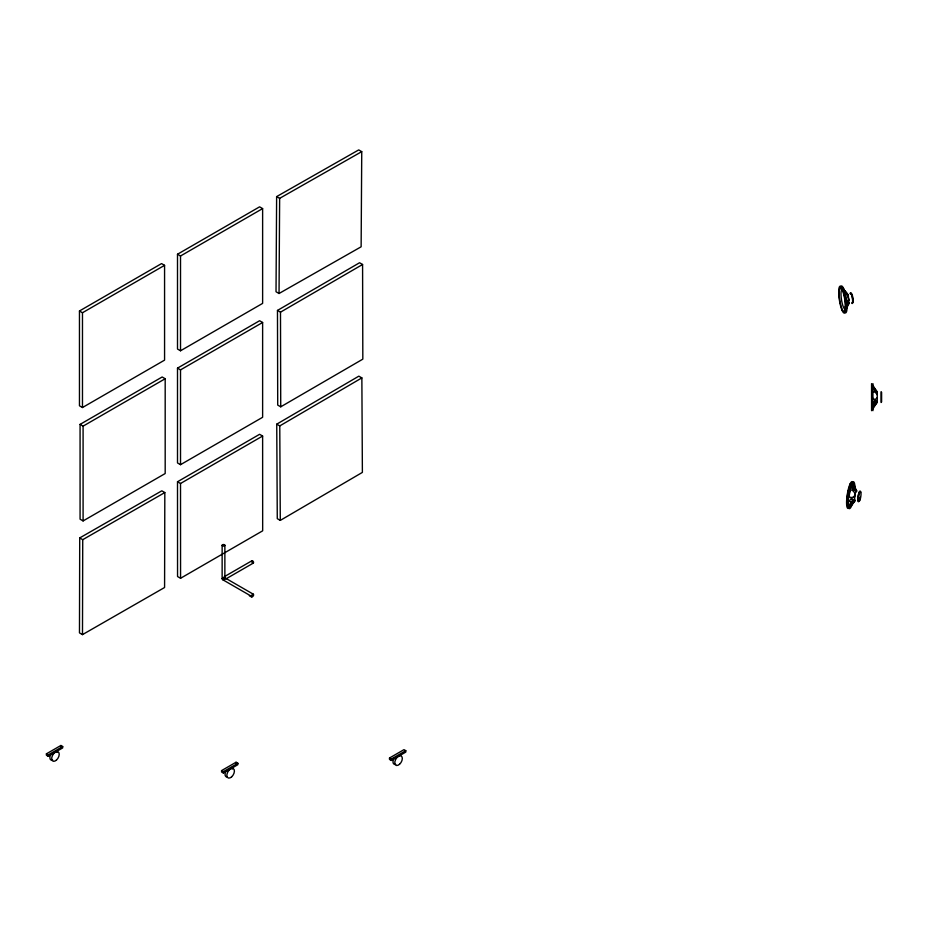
<?xml version="1.0" encoding="UTF-8"?>
<svg xmlns="http://www.w3.org/2000/svg" width="928" height="928" viewBox="0 0 928 928"><rect width="100%" height="100%" fill="white"/><g stroke="black" fill="none" stroke-linecap="round" stroke-linejoin="round"><path stroke-width="1.39" d="M79.715 537.938L79.472 632.884L82.488 634.624L164.581 587.505L164.824 492.559L161.808 490.819L79.715 537.938L82.731 539.678L164.824 492.559M82.488 634.624L82.731 539.678M276.625 196.608L276.022 291.752L279.038 293.492L361.131 246.802L361.746 151.647L358.718 149.907L276.625 196.608L279.641 198.348L361.746 151.647M279.038 293.492L279.641 198.348M855.57 492.327L855.952 490.773L856.799 491.005A6.136 0.661 70.1 0 1 854.073 484.555L852.948 483.43A11.925 2.517 -81.2 0 0 849.862 490.077L848.726 496.074A11.925 2.517 -81.2 0 0 848.726 505.818L849.862 506.943L855.222 500.888M855.013 500.238C853.342 501.735 849.955 508.764 854.375 500.668L855.593 491.411M846.893 308.015A6.136 0.661 -70.1 0 1 848.923 303.56L847.705 294.304L842.868 288.585M849.062 300.498L848.064 295.232M855.222 492.339L854.236 497.605M856.138 491.573L856.289 490.494A6.136 1.868 64.1 0 1 852.948 483.43M855.013 489.427L856.37 491.446M856.382 491.643L856.579 490.564M848.494 303.12L848.586 302.644A2.413 0.731 -82.5 0 0 847.74 302.54A2.413 0.731 -82.5 0 0 847.125 305.138L848.494 303.12L848.412 304.071A6.136 1.868 -64.1 0 0 846.638 306.82M848.285 296.925L848.412 296.403A6.136 1.786 63.6 0 0 845.06 294.269L845.489 296.218M854.595 499.821L854.375 500.668A6.136 2.819 -48.8 0 0 848.726 505.818M846.788 501.677L846.788 502.547M854.236 499.902L854.479 499.206M841.336 287.784L840.838 288.747A6.136 2.819 48.8 0 0 841.174 289.316M848.702 303.99L848.702 302.714M845.698 310.961L846.185 310.01A6.136 0.661 -70.1 0 1 846.417 309.349M276.741 424.166L358.846 376.153L361.862 377.905L362.384 472.398L280.291 520.399L277.275 518.659L276.741 424.166L279.769 425.906L280.291 520.399M279.769 425.906L361.862 377.905M277.472 310.428L359.565 262.752L362.581 264.492L362.825 359.148L280.732 406.824L277.716 405.084L277.472 310.428L280.488 312.168L280.732 406.824M280.488 312.168L362.581 264.492M79.46 310.984L161.553 263.587L164.569 265.327L164.569 360.134L82.476 407.531L79.46 405.791L79.46 310.984L82.476 312.736L164.569 265.327M177.503 254.237L259.596 206.84L262.624 208.591L262.624 303.386L180.519 350.784L177.503 349.044L177.503 254.237L180.519 255.989L262.624 208.591M80.075 424.386L162.168 376.988L165.184 378.74L165.184 473.535L83.091 520.933L80.075 519.193L80.075 424.386L83.091 426.138L165.184 378.74M177.503 368.138L259.596 320.74L262.624 322.48L262.624 417.287L180.519 464.684L177.503 462.944L177.503 368.138L180.519 369.878L262.624 322.48M177.503 481.76L259.596 434.304L262.624 436.044L262.67 530.816L180.566 578.272L177.55 576.532L177.503 481.76L180.519 483.5L180.566 578.272M180.519 483.5L262.624 436.044M224.147 576.787L251.917 560.756M225.504 579.153L253.274 563.122M46.4 753.838L60.888 745.474L62.698 746.518L62.698 747.91L48.21 756.274L46.4 755.23L46.4 753.838L48.21 754.882L62.698 746.518M221.572 770.6L236.06 762.236L237.87 763.28L237.87 764.672L223.381 773.036L221.572 771.992L221.572 770.6L223.381 771.644L237.87 763.28M389.493 758.014L403.982 749.65L405.791 750.694L405.791 752.086L391.303 760.461L389.493 759.406L389.493 758.014L391.303 759.058L405.791 750.694M854.595 496.236L854.375 496.236A6.136 4.327 -70.5 0 1 848.726 496.074M848.702 299.129L848.923 299.129A6.136 2.169 89.3 0 1 846.185 300.266A11.925 2.517 81.2 0 1 846.498 303.282M253.332 594.222A1.369 0.789 -60 0 0 251.708 595.66A1.369 0.789 -60 0 0 252.892 596.344A1.369 0.789 -60 0 0 253.332 594.222L224.356 577.494A1.369 0.789 -60 0 0 224.158 577.436M222.987 579.861L251.964 596.588M249.342 595.73L251.755 597.122M845.733 300.66L845.501 300.173M842.415 288.086L841.974 287.622A11.925 2.517 81.2 0 1 842.717 288.248M847.426 294.71L848.018 295.974M846.788 306.008L846.777 306.843M848.818 302.099L849.062 302.795M855.013 494.032L854.885 493.51A6.136 3.932 76.6 0 0 849.862 490.077M845.86 298.213L846.185 300.266M847.705 294.304L847.716 295.22M881.6 392.277L881.6 401.975M881.055 391.732L881.055 402.52M872.923 383.635L872.923 410.686M871.566 383.635L871.566 410.686M391.303 759.058L391.303 760.461M236.06 762.236L236.06 763.628M224.866 545.316L224.866 578.77M223.381 771.644L223.381 773.036M222.14 545.316L222.14 578.77M180.519 255.989L180.519 350.784M180.519 369.878L180.519 464.684M83.091 426.138L83.091 520.933M82.476 312.736L82.476 407.531M60.888 745.474L60.888 746.866M48.21 754.882L48.21 756.274M224.182 579.455A1.369 0.789 0 0 1 222.314 578.376M251.755 562.008A1.369 0.789 60 0 1 252.346 560.709A1.369 0.789 60 0 1 253.564 562.496A1.369 0.789 60 0 1 252.346 562.867M224.1 579.907A1.369 0.789 60 0 1 223.37 579.594M223.138 579.35A1.369 0.789 60 0 1 222.778 578.736M223.868 577.726A1.369 0.789 60 0 1 224.46 578.585M223.915 579.606A1.369 0.789 -60 0 1 222.987 578.283M223.184 577.993A1.369 0.789 -60 0 1 223.416 577.75M56.318 750.775A5.348 3.086 -60 0 1 57.292 752.167M52.664 760.194A5.348 3.086 -60 0 1 50.97 753.872M850.802 293.735A4.872 1.032 81.2 0 1 852.89 297.818A4.872 1.032 81.2 0 1 852.217 302.632M850.28 293.816A4.872 1.032 81.2 0 1 851.997 296.078A4.872 1.032 81.2 0 1 852.461 302.505M844.782 308.978A9.744 2.053 81.2 0 1 841.186 297.401A9.744 2.053 81.2 0 1 842.868 290.29M845.953 306.681A9.744 2.053 81.2 0 1 845.304 308.838M850.152 293.329A5.417 1.148 81.2 0 1 852.484 297.865A5.417 1.148 81.2 0 1 851.73 303.224M841.035 286.218A13.584 2.865 81.2 0 1 846.568 300.428A13.584 2.865 81.2 0 1 844.434 312.086M846 293.724A6.136 2.819 48.8 0 1 844.979 293.178M846.835 304.396A2.413 1.056 -65.8 0 1 846.812 304.79M859.583 499.542A4.872 1.032 -81.2 0 1 858.064 500.32A4.872 1.032 -81.2 0 1 858.725 493.94A4.872 1.032 -81.2 0 1 860.349 492.06M860.152 497.292A4.872 1.032 -81.2 0 1 859.885 498.487M853.18 485.727A9.744 2.053 -81.2 0 1 853.83 487.884M851.405 503.138A9.744 2.053 -81.2 0 1 849.619 504.646M849.213 495.912A9.744 2.053 -81.2 0 1 850.141 491.016M850.744 488.905A9.744 2.053 -81.2 0 1 852.658 485.588M859.618 499.89A5.417 1.148 -81.2 0 1 857.901 500.47A5.417 1.148 -81.2 0 1 858.887 492.907A5.417 1.148 -81.2 0 1 860.616 492.339M860.244 497.396A5.417 1.148 -81.2 0 1 859.954 498.719M852.878 502.071A13.584 2.865 -81.2 0 1 848.03 505.656A13.584 2.865 -81.2 0 1 850.883 485.356A13.584 2.865 -81.2 0 1 854.908 487.652M854.073 484.555A11.925 2.517 -81.2 0 1 854.491 488.534M852.194 502.872A11.925 2.517 -81.2 0 1 849.862 506.943M847.914 506.572A11.925 2.517 -81.2 0 1 847.415 505.609M847.113 498.893A11.925 2.517 -81.2 0 1 847.728 493.812M848.111 491.805A11.925 2.517 -81.2 0 1 848.552 489.88M849.294 487.293A11.925 2.517 -81.2 0 1 850.094 485.24M850.895 483.859A11.925 2.517 -81.2 0 1 851.637 483.221M848.331 508.405A13.584 2.865 -81.2 0 1 847.299 494.276A13.584 2.865 -81.2 0 1 852.565 481.829M853.656 500.679A6.136 1.786 -63.6 0 1 853.226 500.633M875.545 402.682A2.413 0.916 -63.7 0 1 876.357 402.659A2.413 0.626 -59.2 0 1 875 405.095A2.413 0.626 -59.2 0 1 873.828 405.756A2.413 0.916 -63.7 0 1 874.466 403.993M874.721 403.587A2.413 0.916 -63.7 0 1 875 403.216M877.262 397.625A6.136 3.341 -81.5 0 1 872.923 398.216M872.923 407.96A6.136 1.821 -60.4 0 1 877.262 402.044M872.923 409.004A6.136 0.754 -56.7 0 1 877.262 402.52L877.262 391.732A6.136 0.754 56.7 0 1 872.923 385.248M872.923 392.138A6.136 2.9 70.3 0 1 877.262 394.852M876.925 391.964A6.136 1.821 60.4 0 1 876.566 391.651M876.183 391.291A6.136 1.821 60.4 0 1 873.874 388.148M873.538 387.533A6.136 1.821 60.4 0 1 872.923 386.292M874.721 390.63A2.413 0.986 65.5 0 1 875.278 391.106M231.49 767.549A5.348 3.086 -60 0 1 232.464 768.941M226.919 777.049A5.348 3.086 -60 0 1 226.142 770.634M395.757 764.37A5.348 3.086 -60 0 1 394.064 758.048M847.96 502.5L848.169 501.781L847.96 502.5M849.955 484.776L850.187 484.056L849.955 484.776M851.266 484.973L851.498 484.265L851.266 484.973M838.773 292.088L838.982 293.016L838.808 291.96M842.079 309.604L842.288 310.544L842.079 309.604M851.266 505.783L851.498 505.087L851.266 505.783M842.079 288.77L842.311 289.71L842.079 288.77M843.39 288.573L843.622 289.513L843.39 288.573M845.373 306.298L845.605 307.238L845.408 306.182M846.835 293.329L844.352 290.499L846.835 293.329M222.534 545.873A1.369 0.789 0 0 0 224.82 545.525A1.369 0.789 0 0 0 223.149 544.55A1.369 0.789 0 0 0 222.534 545.873M56.434 760.102A5.348 3.086 -60 0 0 58.128 751.831A5.348 3.086 -60 0 0 51.806 757.434A5.348 3.086 -60 0 0 56.434 760.102M839.121 292.923A11.925 2.517 81.2 0 0 843.749 311.332A11.925 2.517 81.2 0 0 843.749 294.466A11.925 2.517 81.2 0 0 839.121 292.923M838.703 292.042A13.584 2.865 81.2 0 0 843.97 313.003A13.584 2.865 81.2 0 0 843.97 293.793A13.584 2.865 81.2 0 0 838.703 292.042M860.105 499.624A4.872 1.032 -81.2 0 0 860.674 491.747A4.872 1.032 -81.2 0 0 858.562 498.081A4.872 1.032 -81.2 0 0 860.105 499.624M851.173 498.974A2.413 1.578 -60.5 0 0 849.538 501.213A2.413 1.38 -53.2 0 0 851.173 501.619A2.413 1.38 -53.2 0 0 852.96 499.473A2.413 1.578 -60.5 0 0 851.173 498.974M852.983 489.369A2.413 1.334 69.9 0 0 854.723 490.17A2.413 1.056 65.8 0 0 853.818 487.56A2.413 1.056 65.8 0 0 852.275 486.69A2.413 1.334 69.9 0 0 852.983 489.369M875 400.768A2.413 1.195 -72.6 0 0 873.828 403.228A2.413 0.986 -65.5 0 0 875 403.425A2.413 0.986 -65.5 0 0 876.357 401.035A2.413 1.195 -72.6 0 0 875 400.768M875 391.036A2.413 0.916 63.7 0 0 876.357 391.593A2.413 0.626 59.2 0 0 875 389.157A2.413 0.626 59.2 0 0 873.828 388.496A2.413 0.916 63.7 0 0 875 391.036M231.606 776.875A5.348 3.086 -60 0 0 233.299 768.593A5.348 3.086 -60 0 0 226.977 774.196A5.348 3.086 -60 0 0 231.606 776.875M399.527 764.289A5.348 3.086 -60 0 0 401.221 756.007A5.348 3.086 -60 0 0 394.899 761.621A5.348 3.086 -60 0 0 399.527 764.289"/></g></svg>
